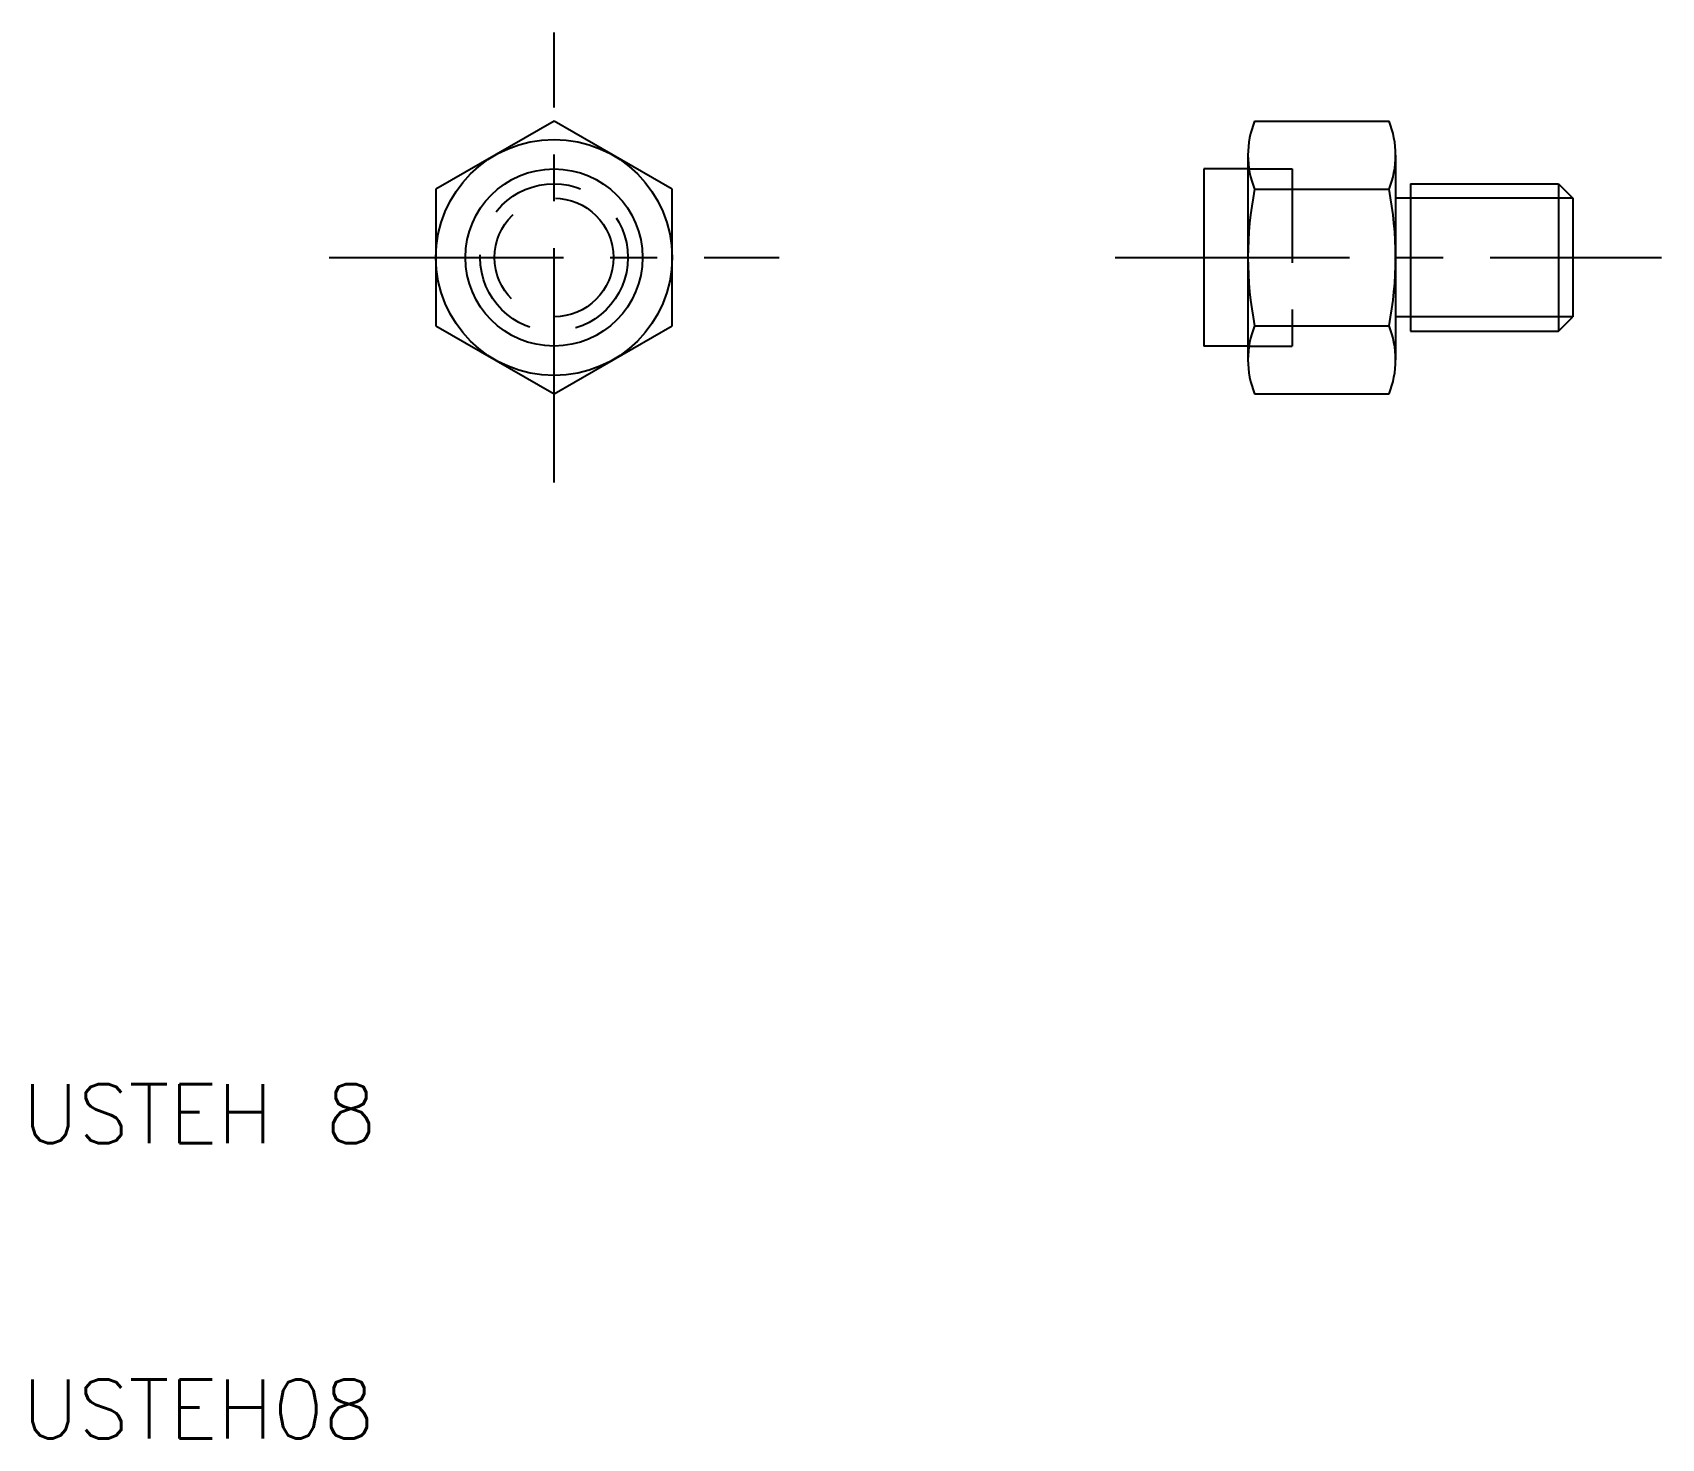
# Model space of a CAD drawing. Extents: x 10.3 to 65.5, y 10 to 57.6.
import ezdxf

# ---------------------------------------------------------------- set-up
doc = ezdxf.new("R2010")
doc.units = 0
doc.header["$LTSCALE"] = 0.25
doc.linetypes.add('CENTER', pattern=[50.8, 31.75, -6.35, 6.35, -6.35])
doc.linetypes.add('DASHED', pattern=[19.05, 12.7, -6.35])
doc.layers.get('0').update_dxf_attribs({"linetype": 'CONTINUOUS'})
doc.layers.add('CENTER', color=1, linetype='CENTER')
doc.styles.get("Standard").update_dxf_attribs({"font": 'txt.shx', "bigfont": 'extfont.shx'})

msp = doc.modelspace()

# ---------------------------------------------------------------- linework, layer by layer
for p, q in [((28, 54.619), (24, 52.309)), ((32, 52.309), (28, 54.619)), ((51.724, 54.619), (56.276, 54.619)), ((50, 53), (50, 47)), ((51.5, 53), (50, 53)), ((51.5, 53.464), (51.5, 53)), ((51.5, 53), (51.5, 47)), ((56.5, 53.464), (56.5, 52.01)), ((57, 52.5), (62.01, 52.5)), ((57, 52.5), (57, 52.01)), ((62.01, 52.5), (62.5, 52.01)), ((62.01, 52.5), (62.01, 47.5)), ((24, 52.309), (24, 47.691)), ((32, 47.691), (32, 52.309)), ((51.724, 52.309), (56.276, 52.309)), ((56.5, 52.01), (56.5, 47.99)), ((57, 52.01), (56.5, 52.01)), ((57, 52.01), (57, 47.99)), ((62.5, 52.01), (62.5, 47.99)), ((57, 47.99), (56.5, 47.99)), ((56.5, 47.99), (56.5, 46.536)), ((57, 47.99), (57, 47.5)), ((62.01, 47.5), (62.5, 47.99)), ((24, 47.691), (28, 45.381)), ((28, 45.381), (32, 47.691)), ((51.724, 47.691), (56.276, 47.691)), ((57, 47.5), (62.01, 47.5)), ((51.5, 47), (50, 47)), ((51.5, 47), (51.5, 46.536)), ((51.724, 45.381), (56.276, 45.381))]:
    msp.add_line(p, q)
at = {"color": 3, "linetype": 'DASHED'}
for p, q in [((51.5, 53), (53, 53)), ((53, 53), (53, 47)), ((51.5, 47), (53, 47))]:
    msp.add_line(p, q, dxfattribs=at)
at = {"color": 3}
for p, q in [((62.5, 52.01), (57, 52.01)), ((62.5, 47.99), (57, 47.99))]:
    msp.add_line(p, q, dxfattribs=at)
for radius in [4, 3]:
    msp.add_circle((28, 50), radius)
at = {"color": 3, "linetype": 'DASHED'}
for radius in [2.5, 2.01]:
    msp.add_circle((28, 50), radius, dxfattribs=at)
for centre, radius, start, end in [((54.584, 53.464), 3.084, 158.0126, 180), ((53.416, 53.464), 3.084, 0, 21.9874), ((54.584, 53.464), 3.084, 180, 201.9874), ((53.416, 53.464), 3.084, 338.0126, 0), ((63.5, 50), 12, 168.9042, 191.0958), ((44.5, 50), 12, 348.9042, 11.0958), ((54.584, 46.536), 3.084, 158.0126, 180), ((53.416, 46.536), 3.084, 0, 21.9874), ((54.584, 46.536), 3.084, 180, 201.9874), ((53.416, 46.536), 3.084, 338.0126, 0)]:
    msp.add_arc(centre, radius, start, end)
at = {"layer": 'CENTER', "color": 1, "linetype": 'CENTER'}
for p, q in [((28, 42.381), (28, 57.619)), ((20.381, 50), (35.619, 50)), ((47, 50), (65.5, 50))]:
    msp.add_line(p, q, dxfattribs=at)

# ---------------------------------------------------------------- texts
for s, p in [('USTEH 8', (10, 20)), ('USTEH08', (10, 10))]:
    msp.add_text(s, height=2).set_placement(p)

doc.saveas('drawing.dxf')
